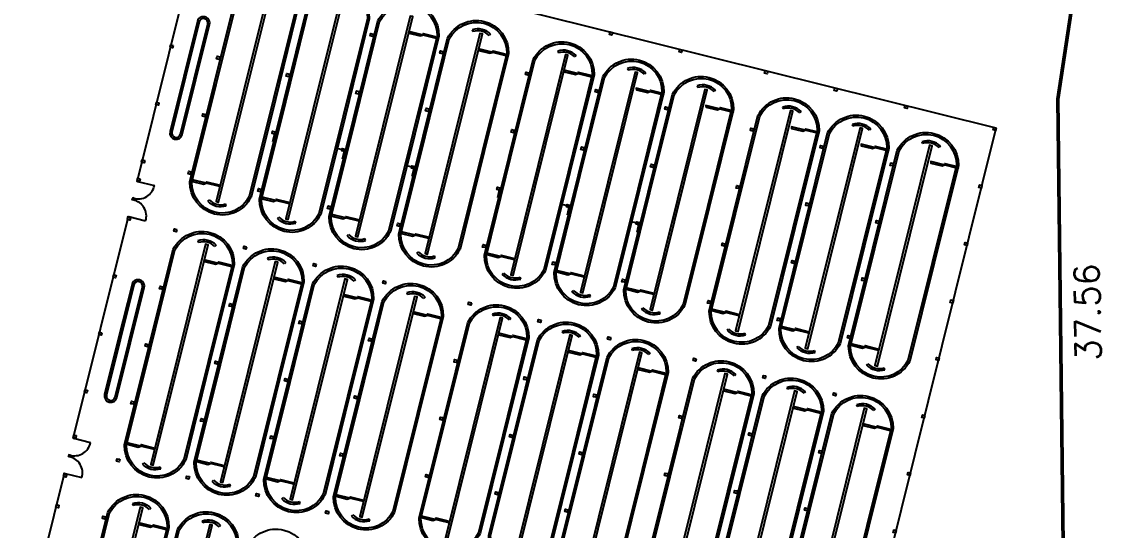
# Model space of a CAD drawing. Header units: metres. Extents: x 717911 to 838331, y 8495011 to 8501478.
# Drawn here: x 837456 to 837542.3, y 8496229.6 to 8496270 of the extents above; entities that cross this region are included whole.
import ezdxf

# ---------------------------------------------------------------- set-up
doc = ezdxf.new("R2010")
doc.units = ezdxf.units.M
doc.linetypes.add('HIDDEN2', pattern=[4.7625, 3.175, -1.5875])
doc.layers.add('ACERO LONG', color=211, linetype='Continuous', lineweight=35)
doc.layers.add('Structural - Grid_Pen_No__15', color=214, linetype='Continuous', lineweight=25)
doc.layers.add('SOMBREADO', color=7, linetype='Continuous')
doc.styles.get("Standard").update_dxf_attribs({"font": 'simplex.shx'})

msp = doc.modelspace()

# ---------------------------------------------------------------- linework, layer by layer
at = {"elevation": 0.963}
for points in [[(837459.35, 8496233.878), (837454.04, 8496212.528), (837517.313, 8496196.792), (837533.411, 8496261.52), (837470.138, 8496277.257), (837465.239, 8496257.557)], [(837473.646, 8496264.431), (837471.474, 8496255.697), (837471.668, 8496255.648), (837476.013, 8496273.116), (837475.819, 8496273.165), (837473.646, 8496264.431)], [(837479.178, 8496263.055), (837477.006, 8496254.321), (837477.2, 8496254.273), (837481.544, 8496271.741), (837481.35, 8496271.789), (837479.178, 8496263.055)], [(837484.709, 8496261.679), (837482.537, 8496252.945), (837482.731, 8496252.897), (837487.076, 8496270.365), (837486.882, 8496270.413), (837484.709, 8496261.679)], [(837488.964, 8496268.634), (837486.78, 8496269.177), (837486.785, 8496269.052), (837487.67, 8496268.831), (837487.872, 8496268.906), (837487.901, 8496269.023), (837488.866, 8496268.783), (837488.964, 8496268.634)], [(837491.802, 8496269.319), (837491.849, 8496269.177)], [(837502.939, 8496269.099), (837502.891, 8496268.905), (837502.697, 8496268.953), (837502.745, 8496269.147), (837502.939, 8496269.099)], [(837483.949, 8496268.979), (837483.9, 8496268.785), (837483.706, 8496268.833), (837483.755, 8496269.027), (837483.949, 8496268.979)], [(837490.241, 8496260.304), (837488.069, 8496251.57), (837488.263, 8496251.521), (837492.607, 8496268.989), (837492.413, 8496269.038), (837490.241, 8496260.304)], [(837493.266, 8496268.962), (837493.159, 8496268.858)], [(837468.064, 8496268.086), (837468.015, 8496267.892), (837467.821, 8496267.94), (837467.87, 8496268.134), (837468.064, 8496268.086)], [(837489.48, 8496267.603), (837489.432, 8496267.409), (837489.238, 8496267.457), (837489.286, 8496267.651), (837489.48, 8496267.603)], [(837494.495, 8496267.259), (837492.312, 8496267.802), (837492.316, 8496267.676), (837493.202, 8496267.456), (837493.404, 8496267.53), (837493.433, 8496267.647), (837494.397, 8496267.408), (837494.495, 8496267.259)], [(837497.034, 8496258.614), (837494.862, 8496249.88), (837495.056, 8496249.832), (837499.4, 8496267.3), (837499.206, 8496267.348), (837497.034, 8496258.614)], [(837498.595, 8496267.63), (837498.642, 8496267.488)], [(837508.471, 8496267.723), (837508.422, 8496267.529), (837508.228, 8496267.577), (837508.276, 8496267.771), (837508.471, 8496267.723)], [(837471.751, 8496267.169), (837471.703, 8496266.975), (837471.509, 8496267.023), (837471.557, 8496267.217), (837471.751, 8496267.169)], [(837500.059, 8496267.273), (837499.952, 8496267.169)], [(837477.283, 8496265.793), (837477.234, 8496265.599), (837477.04, 8496265.647), (837477.089, 8496265.842), (837477.283, 8496265.793)], [(837496.273, 8496265.914), (837496.225, 8496265.719), (837496.031, 8496265.768), (837496.079, 8496265.962), (837496.273, 8496265.914)], [(837501.288, 8496265.569), (837499.105, 8496266.112), (837499.11, 8496265.986), (837499.995, 8496265.766), (837500.197, 8496265.841), (837500.226, 8496265.958), (837501.191, 8496265.718), (837501.288, 8496265.569)], [(837502.565, 8496257.238), (837500.393, 8496248.504), (837500.587, 8496248.456), (837504.932, 8496265.924), (837504.738, 8496265.972), (837502.565, 8496257.238)], [(837504.126, 8496266.254), (837504.174, 8496266.112)], [(837505.591, 8496265.897), (837505.483, 8496265.793)], [(837515.264, 8496266.034), (837515.215, 8496265.84), (837515.021, 8496265.888), (837515.069, 8496266.082), (837515.264, 8496266.034)], [(837509.658, 8496264.878), (837509.705, 8496264.736)], [(837482.814, 8496264.418), (837482.766, 8496264.224), (837482.572, 8496264.272), (837482.62, 8496264.466), (837482.814, 8496264.418)], [(837501.805, 8496264.538), (837501.756, 8496264.344), (837501.562, 8496264.392), (837501.611, 8496264.586), (837501.805, 8496264.538)], [(837507.014, 8496264.145), (837504.83, 8496264.688), (837504.835, 8496264.563), (837505.72, 8496264.342), (837505.922, 8496264.417), (837505.951, 8496264.534), (837506.916, 8496264.294), (837507.014, 8496264.145)], [(837508.097, 8496255.863), (837505.925, 8496247.129), (837506.119, 8496247.08), (837510.463, 8496264.548), (837510.269, 8496264.597), (837508.097, 8496255.863)], [(837511.122, 8496264.522), (837511.015, 8496264.417)], [(837520.795, 8496264.658), (837520.747, 8496264.464), (837520.553, 8496264.512), (837520.601, 8496264.706), (837520.795, 8496264.658)], [(837466.929, 8496263.525), (837466.881, 8496263.331), (837466.687, 8496263.379), (837466.735, 8496263.573), (837466.929, 8496263.525)], [(837488.346, 8496263.042), (837488.297, 8496262.848), (837488.103, 8496262.896), (837488.152, 8496263.09), (837488.346, 8496263.042)], [(837507.336, 8496263.162), (837507.288, 8496262.968), (837507.094, 8496263.016), (837507.142, 8496263.21), (837507.336, 8496263.162)], [(837512.545, 8496262.769), (837510.362, 8496263.313), (837510.367, 8496263.187), (837511.252, 8496262.967), (837511.454, 8496263.041), (837511.483, 8496263.158), (837512.448, 8496262.918), (837512.545, 8496262.769)], [(837516.451, 8496263.189), (837516.498, 8496263.047)], [(837526.375, 8496263.27), (837526.327, 8496263.076), (837526.133, 8496263.124), (837526.181, 8496263.319), (837526.375, 8496263.27)], [(837470.617, 8496262.608), (837470.569, 8496262.414), (837470.375, 8496262.462), (837470.423, 8496262.656), (837470.617, 8496262.608)], [(837514.89, 8496254.173), (837512.718, 8496245.439), (837512.912, 8496245.391), (837517.256, 8496262.859), (837517.062, 8496262.907), (837514.89, 8496254.173)], [(837517.915, 8496262.832), (837517.808, 8496262.728)], [(837481.753, 8496259.735), (837481.074, 8496259.904), (837481.443, 8496261.389)], [(837495.139, 8496261.352), (837495.091, 8496261.158), (837494.896, 8496261.207), (837494.945, 8496261.401), (837495.139, 8496261.352)], [(837514.129, 8496261.473), (837514.081, 8496261.279), (837513.887, 8496261.327), (837513.935, 8496261.521), (837514.129, 8496261.473)], [(837519.338, 8496261.08), (837517.155, 8496261.623), (837517.16, 8496261.497), (837518.045, 8496261.277), (837518.247, 8496261.352), (837518.276, 8496261.469), (837519.241, 8496261.229), (837519.338, 8496261.08)], [(837520.421, 8496252.798), (837518.249, 8496244.064), (837518.443, 8496244.015), (837522.788, 8496261.483), (837522.594, 8496261.531), (837520.421, 8496252.798)], [(837521.982, 8496261.813), (837522.03, 8496261.671)], [(837523.447, 8496261.456), (837523.339, 8496261.352)], [(837533.411, 8496261.52), (837533.362, 8496261.326), (837533.168, 8496261.375), (837533.217, 8496261.569), (837533.411, 8496261.52)], [(837476.148, 8496261.232), (837476.1, 8496261.038), (837475.906, 8496261.086), (837475.954, 8496261.281), (837476.148, 8496261.232)], [(837476.221, 8496261.111), (837476.124, 8496261.135), (837475.951, 8496260.439)], [(837527.514, 8496260.437), (837527.561, 8496260.295)], [(837481.68, 8496259.857), (837481.632, 8496259.662), (837481.438, 8496259.711), (837481.486, 8496259.905), (837481.68, 8496259.857)], [(837481.753, 8496259.735), (837481.656, 8496259.76), (837481.482, 8496259.063)], [(837487.284, 8496258.36), (837486.605, 8496258.529), (837486.974, 8496260.013)], [(837500.67, 8496259.977), (837500.622, 8496259.783), (837500.428, 8496259.831), (837500.476, 8496260.025), (837500.67, 8496259.977)], [(837519.661, 8496260.097), (837519.612, 8496259.903), (837519.418, 8496259.951), (837519.467, 8496260.145), (837519.661, 8496260.097)], [(837524.87, 8496259.704), (837522.686, 8496260.247), (837522.691, 8496260.122), (837523.577, 8496259.901), (837523.778, 8496259.976), (837523.807, 8496260.093), (837524.772, 8496259.853), (837524.87, 8496259.704)], [(837525.953, 8496251.422), (837523.781, 8496242.688), (837523.975, 8496242.64), (837528.319, 8496260.108), (837528.125, 8496260.156), (837525.953, 8496251.422)], [(837528.978, 8496260.081), (837528.871, 8496259.976)], [(837465.795, 8496258.964), (837465.747, 8496258.77), (837465.553, 8496258.818), (837465.601, 8496259.012), (837465.795, 8496258.964)], [(837525.241, 8496258.709), (837525.192, 8496258.515), (837524.998, 8496258.563), (837525.047, 8496258.757), (837525.241, 8496258.709)], [(837530.401, 8496258.329), (837528.218, 8496258.872), (837528.223, 8496258.746), (837529.108, 8496258.526), (837529.31, 8496258.6), (837529.339, 8496258.717), (837530.304, 8496258.478), (837530.401, 8496258.329)], [(837469.483, 8496258.047), (837469.434, 8496257.853), (837469.24, 8496257.901), (837469.288, 8496258.095), (837469.483, 8496258.047)], [(837487.211, 8496258.481), (837487.163, 8496258.287), (837486.969, 8496258.335), (837487.017, 8496258.529), (837487.211, 8496258.481)], [(837487.284, 8496258.36), (837487.187, 8496258.384), (837487.014, 8496257.687)], [(837506.202, 8496258.601), (837506.154, 8496258.407), (837505.959, 8496258.455), (837506.008, 8496258.649), (837506.202, 8496258.601)], [(837465.311, 8496257.333), (837465.191, 8496257.363), (837465.176, 8496257.302), (837465.296, 8496257.272), (837465.311, 8496257.333)], [(837465.433, 8496257.508), (837465.385, 8496257.314), (837465.191, 8496257.363), (837465.239, 8496257.557), (837465.433, 8496257.508)], [(837465.236, 8496257.287), (837466.562, 8496256.957)], [(837471.769, 8496256.881), (837469.585, 8496257.424), (837469.59, 8496257.298), (837470.475, 8496257.078), (837470.677, 8496257.152), (837470.706, 8496257.27), (837471.671, 8496257.03), (837471.769, 8496256.881)], [(837532.276, 8496256.959), (837532.228, 8496256.765), (837532.034, 8496256.814), (837532.082, 8496257.008), (837532.276, 8496256.959)], [(837475.014, 8496256.671), (837474.966, 8496256.477), (837474.772, 8496256.525), (837474.82, 8496256.719), (837475.014, 8496256.671)], [(837494.004, 8496256.791), (837493.956, 8496256.597), (837493.762, 8496256.646), (837493.81, 8496256.84), (837494.004, 8496256.791)], [(837494.077, 8496256.67), (837493.98, 8496256.694), (837493.807, 8496255.998)], [(837499.609, 8496255.295), (837498.93, 8496255.463), (837499.299, 8496256.948)], [(837512.995, 8496256.912), (837512.947, 8496256.718), (837512.753, 8496256.766), (837512.801, 8496256.96), (837512.995, 8496256.912)], [(837464.932, 8496255.808), (837464.811, 8496255.838), (837464.828, 8496255.907), (837464.949, 8496255.877), (837464.932, 8496255.808)], [(837464.966, 8496255.946), (837464.846, 8496255.976), (837464.828, 8496255.907), (837464.949, 8496255.877), (837464.966, 8496255.946)], [(837470.802, 8496255.734), (837470.911, 8496255.838)], [(837472.263, 8496255.363), (837472.217, 8496255.506)], [(837477.3, 8496255.505), (837475.117, 8496256.048), (837475.121, 8496255.922), (837476.007, 8496255.702), (837476.208, 8496255.776), (837476.238, 8496255.894), (837477.202, 8496255.654), (837477.3, 8496255.505)], [(837480.546, 8496255.295), (837480.497, 8496255.101), (837480.303, 8496255.15), (837480.351, 8496255.344), (837480.546, 8496255.295)], [(837499.536, 8496255.416), (837499.488, 8496255.222), (837499.294, 8496255.27), (837499.342, 8496255.464), (837499.536, 8496255.416)], [(837499.609, 8496255.295), (837499.512, 8496255.319), (837499.339, 8496254.622)], [(837505.14, 8496253.919), (837504.461, 8496254.088), (837504.83, 8496255.572)], [(837518.526, 8496255.536), (837518.478, 8496255.342), (837518.284, 8496255.39), (837518.332, 8496255.584), (837518.526, 8496255.536)], [(837464.661, 8496254.403), (837464.612, 8496254.209), (837464.418, 8496254.257), (837464.466, 8496254.451), (837464.661, 8496254.403)], [(837464.587, 8496254.421), (837464.466, 8496254.451), (837464.481, 8496254.512), (837464.602, 8496254.482), (837464.587, 8496254.421)], [(837464.542, 8496254.497), (837465.868, 8496254.167)], [(837476.334, 8496254.359), (837476.442, 8496254.462)], [(837482.832, 8496254.129), (837480.648, 8496254.672), (837480.653, 8496254.547), (837481.538, 8496254.326), (837481.74, 8496254.401), (837481.769, 8496254.518), (837482.734, 8496254.278), (837482.832, 8496254.129)], [(837464.418, 8496254.257), (837460.122, 8496236.983)], [(837468.348, 8496253.486), (837468.3, 8496253.292), (837468.106, 8496253.34), (837468.154, 8496253.534), (837468.348, 8496253.486)], [(837477.795, 8496253.988), (837477.748, 8496254.13)], [(837486.077, 8496253.92), (837486.029, 8496253.726), (837485.835, 8496253.774), (837485.883, 8496253.968), (837486.077, 8496253.92)], [(837505.067, 8496254.04), (837505.019, 8496253.846), (837504.825, 8496253.894), (837504.873, 8496254.088), (837505.067, 8496254.04)], [(837505.14, 8496253.919), (837505.043, 8496253.943), (837504.87, 8496253.246)], [(837524.106, 8496254.148), (837524.058, 8496253.954), (837523.864, 8496254.002), (837523.912, 8496254.196), (837524.106, 8496254.148)], [(837481.865, 8496252.983), (837481.974, 8496253.086)], [(837483.326, 8496252.612), (837483.28, 8496252.755)], [(837488.363, 8496252.754), (837486.18, 8496253.297), (837486.184, 8496253.171), (837487.07, 8496252.951), (837487.271, 8496253.025), (837487.301, 8496253.142), (837488.265, 8496252.902), (837488.363, 8496252.754)], [(837468.457, 8496243.566), (837466.285, 8496234.832), (837466.479, 8496234.784), (837470.824, 8496252.252), (837470.629, 8496252.3), (837468.457, 8496243.566)], [(837470.018, 8496252.582), (837470.066, 8496252.44)], [(837471.483, 8496252.225), (837471.375, 8496252.121)], [(837473.88, 8496252.11), (837473.831, 8496251.916), (837473.637, 8496251.964), (837473.686, 8496252.158), (837473.88, 8496252.11)], [(837492.87, 8496252.23), (837492.822, 8496252.036), (837492.628, 8496252.085), (837492.676, 8496252.279), (837492.87, 8496252.23)], [(837511.861, 8496252.351), (837511.812, 8496252.156), (837511.618, 8496252.205), (837511.666, 8496252.399), (837511.861, 8496252.351)], [(837531.142, 8496252.398), (837531.094, 8496252.204), (837530.9, 8496252.253), (837530.948, 8496252.447), (837531.142, 8496252.398)], [(837472.712, 8496250.521), (837470.528, 8496251.064), (837470.533, 8496250.939), (837471.418, 8496250.718), (837471.62, 8496250.793), (837471.649, 8496250.91), (837472.614, 8496250.67), (837472.712, 8496250.521)], [(837475.55, 8496251.206), (837475.597, 8496251.064)], [(837487.397, 8496251.607), (837487.505, 8496251.71)], [(837488.858, 8496251.236), (837488.811, 8496251.379)], [(837495.156, 8496251.064), (837492.973, 8496251.607), (837492.977, 8496251.481), (837493.863, 8496251.261), (837494.064, 8496251.336), (837494.094, 8496251.453), (837495.058, 8496251.213), (837495.156, 8496251.064)], [(837517.392, 8496250.975), (837517.344, 8496250.781), (837517.15, 8496250.829), (837517.198, 8496251.023), (837517.392, 8496250.975)], [(837473.989, 8496242.191), (837471.817, 8496233.457), (837472.011, 8496233.408), (837476.355, 8496250.876), (837476.161, 8496250.925), (837473.989, 8496242.191)], [(837477.014, 8496250.849), (837476.906, 8496250.745)], [(837479.411, 8496250.734), (837479.363, 8496250.54), (837479.169, 8496250.589), (837479.217, 8496250.783), (837479.411, 8496250.734)], [(837498.402, 8496250.855), (837498.353, 8496250.661), (837498.159, 8496250.709), (837498.208, 8496250.903), (837498.402, 8496250.855)], [(837500.688, 8496249.688), (837498.504, 8496250.231), (837498.509, 8496250.106), (837499.394, 8496249.886), (837499.596, 8496249.96), (837499.625, 8496250.077), (837500.59, 8496249.837), (837500.688, 8496249.688)], [(837463.526, 8496249.842), (837463.478, 8496249.648), (837463.284, 8496249.696), (837463.332, 8496249.89), (837463.526, 8496249.842)], [(837478.243, 8496249.146), (837476.06, 8496249.689), (837476.064, 8496249.563), (837476.95, 8496249.343), (837477.151, 8496249.417), (837477.181, 8496249.534), (837478.145, 8496249.294), (837478.243, 8496249.146)], [(837479.52, 8496240.815), (837477.348, 8496232.081), (837477.542, 8496232.033), (837481.887, 8496249.501), (837481.692, 8496249.549), (837479.52, 8496240.815)], [(837481.081, 8496249.831), (837481.129, 8496249.688)], [(837482.546, 8496249.474), (837482.438, 8496249.369)], [(837484.943, 8496249.359), (837484.894, 8496249.165), (837484.7, 8496249.213), (837484.749, 8496249.407), (837484.943, 8496249.359)], [(837494.19, 8496249.918), (837494.298, 8496250.021)], [(837495.651, 8496249.547), (837495.604, 8496249.689)], [(837503.933, 8496249.479), (837503.885, 8496249.285), (837503.691, 8496249.333), (837503.739, 8496249.527), (837503.933, 8496249.479)], [(837522.972, 8496249.587), (837522.924, 8496249.393), (837522.73, 8496249.441), (837522.778, 8496249.635), (837522.972, 8496249.587)], [(837467.214, 8496248.925), (837467.166, 8496248.731), (837466.971, 8496248.779), (837467.02, 8496248.973), (837467.214, 8496248.925)], [(837486.613, 8496248.455), (837486.66, 8496248.313)], [(837499.721, 8496248.542), (837499.83, 8496248.645)], [(837506.219, 8496248.313), (837504.036, 8496248.856), (837504.04, 8496248.73), (837504.926, 8496248.51), (837505.127, 8496248.584), (837505.157, 8496248.702), (837506.121, 8496248.462), (837506.219, 8496248.313)], [(837472.745, 8496247.549), (837472.697, 8496247.355), (837472.503, 8496247.403), (837472.551, 8496247.597), (837472.745, 8496247.549)], [(837483.775, 8496247.77), (837481.591, 8496248.313), (837481.596, 8496248.187), (837482.481, 8496247.967), (837482.683, 8496248.041), (837482.712, 8496248.159), (837483.677, 8496247.919), (837483.775, 8496247.77)], [(837485.052, 8496239.439), (837482.88, 8496230.705), (837483.074, 8496230.657), (837487.418, 8496248.125), (837487.224, 8496248.173), (837485.052, 8496239.439)], [(837488.077, 8496248.098), (837487.969, 8496247.994)], [(837491.736, 8496247.669), (837491.687, 8496247.475), (837491.493, 8496247.523), (837491.542, 8496247.718), (837491.736, 8496247.669)], [(837501.182, 8496248.171), (837501.136, 8496248.314)], [(837510.726, 8496247.789), (837510.678, 8496247.595), (837510.484, 8496247.644), (837510.532, 8496247.838), (837510.726, 8496247.789)], [(837530.008, 8496247.837), (837529.959, 8496247.643), (837529.765, 8496247.691), (837529.814, 8496247.886), (837530.008, 8496247.837)], [(837489.306, 8496246.394), (837487.123, 8496246.937), (837487.127, 8496246.812), (837488.013, 8496246.591), (837488.214, 8496246.666), (837488.244, 8496246.783), (837489.208, 8496246.543), (837489.306, 8496246.394)], [(837493.406, 8496246.765), (837493.453, 8496246.623)], [(837505.253, 8496247.166), (837505.361, 8496247.27)], [(837506.714, 8496246.795), (837506.667, 8496246.938)], [(837513.012, 8496246.623), (837510.829, 8496247.166), (837510.834, 8496247.041), (837511.719, 8496246.82), (837511.921, 8496246.895), (837511.95, 8496247.012), (837512.915, 8496246.772), (837513.012, 8496246.623)], [(837478.277, 8496246.173), (837478.229, 8496245.979), (837478.034, 8496246.028), (837478.083, 8496246.222), (837478.277, 8496246.173)], [(837491.845, 8496237.75), (837489.673, 8496229.016), (837489.867, 8496228.967), (837494.211, 8496246.435), (837494.017, 8496246.484), (837491.845, 8496237.75)], [(837494.87, 8496246.409), (837494.763, 8496246.304)], [(837497.267, 8496246.294), (837497.219, 8496246.099), (837497.025, 8496246.148), (837497.073, 8496246.342), (837497.267, 8496246.294)], [(837516.258, 8496246.414), (837516.209, 8496246.22), (837516.015, 8496246.268), (837516.064, 8496246.462), (837516.258, 8496246.414)], [(837518.544, 8496245.248), (837516.36, 8496245.791), (837516.365, 8496245.665), (837517.25, 8496245.445), (837517.452, 8496245.519), (837517.481, 8496245.636), (837518.446, 8496245.396), (837518.544, 8496245.248)], [(837462.392, 8496245.281), (837462.344, 8496245.087), (837462.149, 8496245.135), (837462.198, 8496245.329), (837462.392, 8496245.281)], [(837496.099, 8496244.705), (837493.916, 8496245.248), (837493.921, 8496245.122), (837494.806, 8496244.902), (837495.008, 8496244.976), (837495.037, 8496245.094), (837496.002, 8496244.854), (837496.099, 8496244.705)], [(837497.376, 8496236.374), (837495.204, 8496227.64), (837495.398, 8496227.592), (837499.743, 8496245.06), (837499.549, 8496245.108), (837497.376, 8496236.374)], [(837498.937, 8496245.39), (837498.985, 8496245.247)], [(837500.402, 8496245.033), (837500.294, 8496244.929)], [(837502.799, 8496244.918), (837502.75, 8496244.724), (837502.556, 8496244.772), (837502.605, 8496244.966), (837502.799, 8496244.918)], [(837512.046, 8496245.477), (837512.154, 8496245.58)], [(837513.507, 8496245.106), (837513.46, 8496245.249)], [(837521.838, 8496245.026), (837521.789, 8496244.832), (837521.595, 8496244.88), (837521.644, 8496245.074), (837521.838, 8496245.026)], [(837466.08, 8496244.364), (837466.031, 8496244.17), (837465.837, 8496244.218), (837465.885, 8496244.412), (837466.08, 8496244.364)], [(837483.808, 8496244.798), (837483.76, 8496244.604), (837483.566, 8496244.652), (837483.614, 8496244.846), (837483.808, 8496244.798)], [(837517.577, 8496244.101), (837517.686, 8496244.204)], [(837524.075, 8496243.872), (837521.892, 8496244.415), (837521.897, 8496244.289), (837522.782, 8496244.069), (837522.984, 8496244.143), (837523.013, 8496244.261), (837523.978, 8496244.021), (837524.075, 8496243.872)], [(837501.631, 8496243.329), (837499.447, 8496243.872), (837499.452, 8496243.746), (837500.337, 8496243.526), (837500.539, 8496243.601), (837500.568, 8496243.718), (837501.533, 8496243.478), (837501.631, 8496243.329)], [(837502.908, 8496234.998), (837500.736, 8496226.264), (837500.93, 8496226.216), (837505.274, 8496243.684), (837505.08, 8496243.732), (837502.908, 8496234.998)], [(837504.469, 8496244.014), (837504.516, 8496243.872)], [(837505.933, 8496243.657), (837505.826, 8496243.553)], [(837509.592, 8496243.228), (837509.544, 8496243.034), (837509.349, 8496243.083), (837509.398, 8496243.277), (837509.592, 8496243.228)], [(837519.038, 8496243.73), (837518.992, 8496243.873)], [(837528.873, 8496243.276), (837528.825, 8496243.082), (837528.631, 8496243.13), (837528.679, 8496243.324), (837528.873, 8496243.276)], [(837471.611, 8496242.988), (837471.563, 8496242.794), (837471.369, 8496242.842), (837471.417, 8496243.036), (837471.611, 8496242.988)], [(837490.601, 8496243.108), (837490.553, 8496242.914), (837490.359, 8496242.962), (837490.407, 8496243.156), (837490.601, 8496243.108)], [(837507.162, 8496241.953), (837504.979, 8496242.496), (837504.983, 8496242.371), (837505.869, 8496242.15), (837506.071, 8496242.225), (837506.1, 8496242.342), (837507.065, 8496242.102), (837507.162, 8496241.953)], [(837511.262, 8496242.324), (837511.309, 8496242.182)], [(837523.109, 8496242.725), (837523.217, 8496242.829)], [(837524.57, 8496242.355), (837524.523, 8496242.497)], [(837477.142, 8496241.612), (837477.094, 8496241.418), (837476.9, 8496241.467), (837476.948, 8496241.661), (837477.142, 8496241.612)], [(837496.133, 8496241.733), (837496.085, 8496241.538), (837495.891, 8496241.587), (837495.939, 8496241.781), (837496.133, 8496241.733)], [(837509.701, 8496233.309), (837507.529, 8496224.575), (837507.723, 8496224.527), (837512.067, 8496241.995), (837511.873, 8496242.043), (837509.701, 8496233.309)], [(837512.726, 8496241.968), (837512.619, 8496241.863)], [(837515.123, 8496241.853), (837515.075, 8496241.659), (837514.881, 8496241.707), (837514.929, 8496241.901), (837515.123, 8496241.853)], [(837461.257, 8496240.72), (837461.209, 8496240.526), (837461.015, 8496240.574), (837461.063, 8496240.768), (837461.257, 8496240.72)], [(837513.955, 8496240.264), (837511.772, 8496240.807), (837511.777, 8496240.681), (837512.662, 8496240.461), (837512.864, 8496240.535), (837512.893, 8496240.653), (837513.858, 8496240.413), (837513.955, 8496240.264)], [(837515.232, 8496231.933), (837513.06, 8496223.199), (837513.254, 8496223.151), (837517.599, 8496240.619), (837517.405, 8496240.667), (837515.232, 8496231.933)], [(837516.793, 8496240.949), (837516.841, 8496240.807)], [(837518.258, 8496240.592), (837518.15, 8496240.488)], [(837464.945, 8496239.803), (837464.897, 8496239.609), (837464.703, 8496239.657), (837464.751, 8496239.851), (837464.945, 8496239.803)], [(837482.674, 8496240.237), (837482.626, 8496240.043), (837482.432, 8496240.091), (837482.48, 8496240.285), (837482.674, 8496240.237)], [(837501.664, 8496240.357), (837501.616, 8496240.163), (837501.422, 8496240.211), (837501.47, 8496240.405), (837501.664, 8496240.357)], [(837520.703, 8496240.465), (837520.655, 8496240.271), (837520.461, 8496240.319), (837520.509, 8496240.513), (837520.703, 8496240.465)], [(837519.487, 8496238.888), (837517.303, 8496239.431), (837517.308, 8496239.306), (837518.193, 8496239.085), (837518.395, 8496239.16), (837518.424, 8496239.277), (837519.389, 8496239.037), (837519.487, 8496238.888)], [(837520.764, 8496230.557), (837518.592, 8496221.823), (837518.786, 8496221.775), (837523.13, 8496239.243), (837522.936, 8496239.291), (837520.764, 8496230.557)], [(837522.325, 8496239.573), (837522.372, 8496239.431)], [(837523.789, 8496239.216), (837523.682, 8496239.112)], [(837470.477, 8496238.427), (837470.428, 8496238.233), (837470.234, 8496238.281), (837470.283, 8496238.475), (837470.477, 8496238.427)], [(837489.467, 8496238.547), (837489.419, 8496238.353), (837489.225, 8496238.401), (837489.273, 8496238.595), (837489.467, 8496238.547)], [(837508.457, 8496238.667), (837508.409, 8496238.473), (837508.215, 8496238.522), (837508.263, 8496238.716), (837508.457, 8496238.667)], [(837525.018, 8496237.512), (837522.835, 8496238.056), (837522.84, 8496237.93), (837523.725, 8496237.71), (837523.927, 8496237.784), (837523.956, 8496237.901), (837524.921, 8496237.661), (837525.018, 8496237.512)], [(837527.739, 8496238.715), (837527.691, 8496238.521), (837527.497, 8496238.569), (837527.545, 8496238.763), (837527.739, 8496238.715)], [(837460.364, 8496237.129), (837460.316, 8496236.935), (837460.122, 8496236.983), (837460.17, 8496237.177), (837460.364, 8496237.129)], [(837494.999, 8496237.171), (837494.95, 8496236.977), (837494.756, 8496237.026), (837494.804, 8496237.22), (837494.999, 8496237.171)], [(837513.989, 8496237.292), (837513.941, 8496237.098), (837513.747, 8496237.146), (837513.795, 8496237.34), (837513.989, 8496237.292)], [(837460.243, 8496236.953), (837460.122, 8496236.983), (837460.107, 8496236.923), (837460.228, 8496236.893), (837460.243, 8496236.953)], [(837460.167, 8496236.908), (837461.494, 8496236.578)], [(837466.58, 8496236.016), (837464.396, 8496236.559), (837464.401, 8496236.434), (837465.286, 8496236.213), (837465.488, 8496236.288), (837465.517, 8496236.405), (837466.482, 8496236.165), (837466.58, 8496236.016)], [(837476.008, 8496237.051), (837475.96, 8496236.857), (837475.766, 8496236.905), (837475.814, 8496237.1), (837476.008, 8496237.051)], [(837459.864, 8496235.429), (837459.743, 8496235.459), (837459.76, 8496235.528), (837459.881, 8496235.498), (837459.864, 8496235.429)], [(837459.898, 8496235.566), (837459.777, 8496235.596), (837459.76, 8496235.528), (837459.881, 8496235.498), (837459.898, 8496235.566)], [(837481.54, 8496235.676), (837481.491, 8496235.481), (837481.297, 8496235.53), (837481.346, 8496235.724), (837481.54, 8496235.676)], [(837500.53, 8496235.796), (837500.482, 8496235.602), (837500.288, 8496235.65), (837500.336, 8496235.844), (837500.53, 8496235.796)], [(837519.569, 8496235.904), (837519.521, 8496235.71), (837519.327, 8496235.758), (837519.375, 8496235.952), (837519.569, 8496235.904)], [(837463.811, 8496235.242), (837463.763, 8496235.048), (837463.568, 8496235.096), (837463.617, 8496235.29), (837463.811, 8496235.242)], [(837465.613, 8496234.87), (837465.722, 8496234.973)], [(837467.074, 8496234.499), (837467.028, 8496234.642)], [(837472.111, 8496234.641), (837469.928, 8496235.184), (837469.932, 8496235.058), (837470.818, 8496234.838), (837471.019, 8496234.912), (837471.049, 8496235.029), (837472.013, 8496234.789), (837472.111, 8496234.641)], [(837459.592, 8496234.024), (837459.544, 8496233.83), (837459.35, 8496233.878), (837459.398, 8496234.072), (837459.592, 8496234.024)], [(837459.519, 8496234.042), (837459.398, 8496234.072), (837459.413, 8496234.132), (837459.534, 8496234.102), (837459.519, 8496234.042)], [(837459.473, 8496234.117), (837460.8, 8496233.787)], [(837469.342, 8496233.866), (837469.294, 8496233.672), (837469.1, 8496233.72), (837469.148, 8496233.914), (837469.342, 8496233.866)], [(837477.643, 8496233.265), (837475.459, 8496233.808), (837475.464, 8496233.682), (837476.349, 8496233.462), (837476.551, 8496233.536), (837476.58, 8496233.654), (837477.545, 8496233.414), (837477.643, 8496233.265)], [(837488.333, 8496233.986), (837488.284, 8496233.792), (837488.09, 8496233.84), (837488.139, 8496234.034), (837488.333, 8496233.986)], [(837507.323, 8496234.106), (837507.275, 8496233.912), (837507.081, 8496233.96), (837507.129, 8496234.155), (837507.323, 8496234.106)], [(837526.605, 8496234.154), (837526.556, 8496233.96), (837526.362, 8496234.008), (837526.411, 8496234.202), (837526.605, 8496234.154)], [(837471.144, 8496233.494), (837471.253, 8496233.597)], [(837472.606, 8496233.123), (837472.559, 8496233.266)], [(837474.874, 8496232.49), (837474.826, 8496232.296), (837474.631, 8496232.344), (837474.68, 8496232.538), (837474.874, 8496232.49)], [(837476.676, 8496232.118), (837476.785, 8496232.222)], [(837483.174, 8496231.889), (837480.991, 8496232.432), (837480.995, 8496232.306), (837481.881, 8496232.086), (837482.082, 8496232.161), (837482.112, 8496232.278), (837483.076, 8496232.038), (837483.174, 8496231.889)], [(837493.864, 8496232.61), (837493.816, 8496232.416), (837493.622, 8496232.465), (837493.67, 8496232.659), (837493.864, 8496232.61)], [(837512.855, 8496232.731), (837512.806, 8496232.537), (837512.612, 8496232.585), (837512.661, 8496232.779), (837512.855, 8496232.731)], [(837458.989, 8496231.598), (837458.941, 8496231.404), (837458.746, 8496231.452), (837458.795, 8496231.646), (837458.989, 8496231.598)], [(837463.268, 8496222.702), (837461.096, 8496213.968), (837461.29, 8496213.92), (837465.635, 8496231.388), (837465.44, 8496231.436), (837463.268, 8496222.702)], [(837464.829, 8496231.718), (837464.877, 8496231.575)], [(837466.294, 8496231.361), (837466.186, 8496231.256)], [(837478.137, 8496231.748), (837478.091, 8496231.89)], [(837480.405, 8496231.115), (837480.357, 8496230.92), (837480.163, 8496230.969), (837480.211, 8496231.163), (837480.405, 8496231.115)], [(837499.396, 8496231.235), (837499.347, 8496231.041), (837499.153, 8496231.089), (837499.202, 8496231.283), (837499.396, 8496231.235)], [(837518.435, 8496231.343), (837518.386, 8496231.149), (837518.192, 8496231.197), (837518.241, 8496231.391), (837518.435, 8496231.343)], [(837462.676, 8496230.681), (837462.628, 8496230.486), (837462.434, 8496230.535), (837462.482, 8496230.729), (837462.676, 8496230.681)], [(837470.36, 8496230.342), (837470.408, 8496230.2)], [(837482.207, 8496230.743), (837482.316, 8496230.846)], [(837483.669, 8496230.372), (837483.622, 8496230.514)], [(837489.967, 8496230.2), (837487.784, 8496230.743), (837487.788, 8496230.617), (837488.674, 8496230.397), (837488.875, 8496230.471), (837488.905, 8496230.589), (837489.869, 8496230.349), (837489.967, 8496230.2)], [(837467.523, 8496229.657), (837465.339, 8496230.2), (837465.344, 8496230.074), (837466.229, 8496229.854), (837466.431, 8496229.928), (837466.46, 8496230.046), (837467.425, 8496229.806), (837467.523, 8496229.657)], [(837468.8, 8496221.326), (837466.628, 8496212.592), (837466.822, 8496212.544), (837471.166, 8496230.012), (837470.972, 8496230.06), (837468.8, 8496221.326)], [(837471.825, 8496229.985), (837471.717, 8496229.881)], [(837525.47, 8496229.593), (837525.422, 8496229.399), (837525.228, 8496229.447), (837525.276, 8496229.641), (837525.47, 8496229.593)]]:
    msp.add_lwpolyline(points, dxfattribs=at)
for points in [[(837476.17, 8496263.803), (837474.239, 8496256.04, -0.8), (837469.387, 8496257.246), (837471.317, 8496265.01), (837473.248, 8496272.773, -0.8), (837478.1, 8496271.567), (837476.17, 8496263.803)], [(837481.701, 8496262.427), (837479.77, 8496254.664, -0.8), (837474.918, 8496255.871), (837476.849, 8496263.634), (837478.78, 8496271.398, -0.8), (837483.632, 8496270.191), (837481.701, 8496262.427)], [(837487.233, 8496261.052), (837485.302, 8496253.288, -0.8), (837480.45, 8496254.495), (837482.38, 8496262.259), (837484.311, 8496270.022, -0.8), (837489.163, 8496268.815), (837487.233, 8496261.052)], [(837468.891, 8496265.613), (837467.805, 8496261.246, 1), (837468.776, 8496261.005), (837469.862, 8496265.372), (837470.948, 8496269.739, 1), (837469.977, 8496269.98), (837468.891, 8496265.613)], [(837492.764, 8496259.676), (837490.833, 8496251.913, -0.8), (837485.981, 8496253.119), (837487.912, 8496260.883), (837489.843, 8496268.646, -0.8), (837494.695, 8496267.44), (837492.764, 8496259.676)], [(837499.557, 8496257.987), (837497.626, 8496250.223, -0.8), (837492.774, 8496251.43), (837494.705, 8496259.193), (837496.636, 8496266.957, -0.8), (837501.488, 8496265.75), (837499.557, 8496257.987)], [(837505.089, 8496256.611), (837503.158, 8496248.847, -0.8), (837498.306, 8496250.054), (837500.236, 8496257.818), (837502.167, 8496265.581, -0.8), (837507.019, 8496264.374), (837505.089, 8496256.611)], [(837510.62, 8496255.235), (837508.689, 8496247.472, -0.8), (837503.837, 8496248.678), (837505.768, 8496256.442), (837507.699, 8496264.205, -0.8), (837512.551, 8496262.999), (837510.62, 8496255.235)], [(837517.413, 8496253.546), (837515.482, 8496245.782, -0.8), (837510.63, 8496246.989), (837512.561, 8496254.752), (837514.492, 8496262.516, -0.8), (837519.344, 8496261.309), (837517.413, 8496253.546)], [(837522.945, 8496252.17), (837521.014, 8496244.407, -0.8), (837516.162, 8496245.613), (837518.092, 8496253.377), (837520.023, 8496261.14, -0.8), (837524.875, 8496259.934), (837522.945, 8496252.17)], [(837528.476, 8496250.794), (837526.545, 8496243.031, -0.8), (837521.693, 8496244.238), (837523.624, 8496252.001), (837525.555, 8496259.765, -0.8), (837530.407, 8496258.558), (837528.476, 8496250.794)], [(837470.98, 8496242.939), (837469.05, 8496235.175, -0.8), (837464.197, 8496236.382), (837466.128, 8496244.146), (837468.059, 8496251.909, -0.8), (837472.911, 8496250.702), (837470.98, 8496242.939)], [(837476.512, 8496241.563), (837474.581, 8496233.8, -0.8), (837469.729, 8496235.006), (837471.66, 8496242.77), (837473.591, 8496250.533, -0.8), (837478.443, 8496249.327), (837476.512, 8496241.563)], [(837482.043, 8496240.187), (837480.113, 8496232.424, -0.8), (837475.26, 8496233.631), (837477.191, 8496241.394), (837479.122, 8496249.158, -0.8), (837483.974, 8496247.951), (837482.043, 8496240.187)], [(837463.702, 8496244.749), (837462.616, 8496240.382, 1), (837463.587, 8496240.141), (837464.673, 8496244.508), (837465.759, 8496248.875, 1), (837464.788, 8496249.116), (837463.702, 8496244.749)], [(837487.575, 8496238.812), (837485.644, 8496231.048, -0.8), (837480.792, 8496232.255), (837482.723, 8496240.018), (837484.654, 8496247.782, -0.8), (837489.506, 8496246.575), (837487.575, 8496238.812)], [(837494.368, 8496237.122), (837492.437, 8496229.359, -0.8), (837487.585, 8496230.565), (837489.516, 8496238.329), (837491.447, 8496246.092, -0.8), (837496.299, 8496244.886), (837494.368, 8496237.122)], [(837499.9, 8496235.746), (837497.969, 8496227.983, -0.8), (837493.117, 8496229.19), (837495.047, 8496236.953), (837496.978, 8496244.717, -0.8), (837501.83, 8496243.51), (837499.9, 8496235.746)], [(837505.431, 8496234.371), (837503.5, 8496226.607, -0.8), (837498.648, 8496227.814), (837500.579, 8496235.578), (837502.51, 8496243.341, -0.8), (837507.362, 8496242.134), (837505.431, 8496234.371)], [(837512.224, 8496232.681), (837510.293, 8496224.918, -0.8), (837505.441, 8496226.125), (837507.372, 8496233.888), (837509.303, 8496241.652, -0.8), (837514.155, 8496240.445), (837512.224, 8496232.681)], [(837517.756, 8496231.306), (837515.825, 8496223.542, -0.8), (837510.973, 8496224.749), (837512.903, 8496232.512), (837514.834, 8496240.276, -0.8), (837519.686, 8496239.069), (837517.756, 8496231.306)], [(837523.287, 8496229.93), (837521.356, 8496222.166, -0.8), (837516.504, 8496223.373), (837518.435, 8496231.137), (837520.366, 8496238.9, -0.8), (837525.218, 8496237.693), (837523.287, 8496229.93)], [(837465.791, 8496222.074), (837463.861, 8496214.311, -0.8), (837459.008, 8496215.518), (837460.939, 8496223.281), (837462.87, 8496231.045, -0.8), (837467.722, 8496229.838), (837465.791, 8496222.074)], [(837471.323, 8496220.699), (837469.392, 8496212.935, -0.8), (837464.54, 8496214.142), (837466.471, 8496221.905), (837468.402, 8496229.669, -0.8), (837473.254, 8496228.462), (837471.323, 8496220.699)], [(837476.854, 8496219.323), (837474.924, 8496211.559, -0.8), (837470.071, 8496212.766), (837472.002, 8496220.53), (837473.933, 8496228.293, -0.8), (837478.785, 8496227.086), (837476.854, 8496219.323)]]:
    msp.add_lwpolyline(points, format="xyb", dxfattribs=at)
for points in [[(837476.024, 8496263.839), (837474.097, 8496256.092, -0.794435), (837469.536, 8496257.227), (837471.463, 8496264.974), (837473.39, 8496272.721, -0.794435), (837477.951, 8496271.586)], [(837481.555, 8496262.464), (837479.629, 8496254.717, -0.794435), (837475.068, 8496255.851), (837476.994, 8496263.598), (837478.921, 8496271.345, -0.794435), (837483.482, 8496270.211)], [(837487.087, 8496261.088), (837485.16, 8496253.341, -0.794435), (837480.599, 8496254.475), (837482.526, 8496262.222), (837484.453, 8496269.969, -0.794435), (837489.014, 8496268.835)], [(837469.037, 8496265.577), (837467.951, 8496261.21, 1), (837468.63, 8496261.041), (837469.716, 8496265.408), (837470.802, 8496269.775, 1), (837470.123, 8496269.944)], [(837492.618, 8496259.712), (837490.692, 8496251.965, -0.794435), (837486.131, 8496253.1), (837488.057, 8496260.847), (837489.984, 8496268.594, -0.794435), (837494.545, 8496267.459)], [(837499.412, 8496258.023), (837497.485, 8496250.276, -0.794435), (837492.924, 8496251.41), (837494.85, 8496259.157), (837496.777, 8496266.904, -0.794435), (837501.338, 8496265.77)], [(837504.943, 8496256.647), (837503.016, 8496248.9, -0.794435), (837498.455, 8496250.034), (837500.382, 8496257.781), (837502.309, 8496265.529, -0.794435), (837506.87, 8496264.394)], [(837510.474, 8496255.271), (837508.548, 8496247.524, -0.794435), (837503.987, 8496248.659), (837505.913, 8496256.406), (837507.84, 8496264.153, -0.794435), (837512.401, 8496263.018)], [(837517.268, 8496253.582), (837515.341, 8496245.835, -0.794435), (837510.78, 8496246.969), (837512.707, 8496254.716), (837514.633, 8496262.463, -0.794435), (837519.194, 8496261.329)], [(837522.799, 8496252.206), (837520.872, 8496244.459, -0.794435), (837516.311, 8496245.594), (837518.238, 8496253.341), (837520.165, 8496261.088, -0.794435), (837524.726, 8496259.953)], [(837528.331, 8496250.831), (837526.404, 8496243.083, -0.794435), (837521.843, 8496244.218), (837523.769, 8496251.965), (837525.696, 8496259.712, -0.794435), (837530.257, 8496258.578)], [(837470.835, 8496242.975), (837468.908, 8496235.228, -0.794435), (837464.347, 8496236.362), (837466.274, 8496244.109), (837468.201, 8496251.856, -0.794435), (837472.762, 8496250.722)], [(837476.366, 8496241.599), (837474.44, 8496233.852, -0.794435), (837469.879, 8496234.987), (837471.805, 8496242.734), (837473.732, 8496250.481, -0.794435), (837478.293, 8496249.346)], [(837481.898, 8496240.224), (837479.971, 8496232.476, -0.794435), (837475.41, 8496233.611), (837477.337, 8496241.358), (837479.264, 8496249.105, -0.794435), (837483.825, 8496247.971)], [(837463.848, 8496244.713), (837462.762, 8496240.346, 1), (837463.441, 8496240.177), (837464.527, 8496244.544), (837465.613, 8496248.911, 1), (837464.934, 8496249.08)], [(837487.429, 8496238.848), (837485.503, 8496231.101, -0.794435), (837480.942, 8496232.235), (837482.868, 8496239.982), (837484.795, 8496247.729, -0.794435), (837489.356, 8496246.595)], [(837494.222, 8496237.158), (837492.296, 8496229.411, -0.794435), (837487.735, 8496230.546), (837489.661, 8496238.293), (837491.588, 8496246.04, -0.794435), (837496.149, 8496244.905)], [(837499.754, 8496235.783), (837497.827, 8496228.036, -0.794435), (837493.266, 8496229.17), (837495.193, 8496236.917), (837497.12, 8496244.664, -0.794435), (837501.681, 8496243.53)], [(837505.285, 8496234.407), (837503.359, 8496226.66, -0.794435), (837498.798, 8496227.794), (837500.724, 8496235.541), (837502.651, 8496243.288, -0.794435), (837507.212, 8496242.154)], [(837512.079, 8496232.718), (837510.152, 8496224.97, -0.794435), (837505.591, 8496226.105), (837507.517, 8496233.852), (837509.444, 8496241.599, -0.794435), (837514.005, 8496240.465)], [(837517.61, 8496231.342), (837515.683, 8496223.595, -0.794435), (837511.122, 8496224.729), (837513.049, 8496232.476), (837514.976, 8496240.223, -0.794435), (837519.537, 8496239.089)], [(837523.142, 8496229.966), (837521.215, 8496222.219, -0.794435), (837516.654, 8496223.353), (837518.58, 8496231.1), (837520.507, 8496238.848, -0.794435), (837525.068, 8496237.713)], [(837465.646, 8496222.111), (837463.719, 8496214.363, -0.794435), (837459.158, 8496215.498), (837461.085, 8496223.245), (837463.012, 8496230.992, -0.794435), (837467.573, 8496229.858)], [(837471.177, 8496220.735), (837469.251, 8496212.988, -0.794435), (837464.69, 8496214.122), (837466.616, 8496221.869), (837468.543, 8496229.616, -0.794435), (837473.104, 8496228.482)]]:
    msp.add_lwpolyline(points, format="xyb", close=True, dxfattribs=at)
for centre, radius, start, end in [((837492.251, 8496267.979, 0.963), 1.413, 44.07933, 108.54336), ((837492.251, 8496267.979, 0.963), 1.263, 44.07933, 108.54336), ((837499.044, 8496266.29, 0.963), 1.413, 44.07933, 108.54336), ((837499.044, 8496266.29, 0.963), 1.263, 44.07933, 108.54336), ((837504.576, 8496264.914, 0.963), 1.413, 44.07933, 108.54336), ((837504.576, 8496264.914, 0.963), 1.263, 44.07933, 108.54336), ((837510.107, 8496263.538, 0.963), 1.413, 44.07933, 108.54336), ((837510.107, 8496263.538, 0.963), 1.263, 44.07933, 108.54336), ((837516.9, 8496261.849, 0.963), 1.413, 44.07933, 108.54336), ((837516.9, 8496261.849, 0.963), 1.263, 44.07933, 108.54336), ((837522.432, 8496260.473, 0.963), 1.413, 44.07933, 108.54336), ((837522.432, 8496260.473, 0.963), 1.263, 44.07933, 108.54336), ((837527.963, 8496259.098, 0.963), 1.413, 44.07933, 108.54336), ((837527.963, 8496259.098, 0.963), 1.263, 44.07933, 108.54336), ((837465.288, 8496257.2, 0.963), 1.297, 252.86295, 349.20444), ((837464.629, 8496254.549, 0.963), 1.297, 342.86295, 79.20444), ((837471.827, 8496256.708, 0.963), 1.413, 223.52403, 287.98807), ((837471.827, 8496256.708, 0.963), 1.263, 223.52403, 287.98807), ((837477.358, 8496255.332, 0.963), 1.263, 223.52403, 287.98807), ((837477.358, 8496255.332, 0.963), 1.413, 223.52403, 287.98807), ((837470.467, 8496251.242, 0.963), 1.413, 44.07933, 108.54336), ((837482.89, 8496253.956, 0.963), 1.413, 223.52403, 287.98807), ((837482.89, 8496253.956, 0.963), 1.263, 223.52403, 287.98807), ((837470.467, 8496251.242, 0.963), 1.263, 44.07933, 108.54336), ((837475.999, 8496249.866, 0.963), 1.413, 44.07933, 108.54336), ((837475.999, 8496249.866, 0.963), 1.263, 44.07933, 108.54336), ((837488.421, 8496252.58, 0.963), 1.413, 223.52403, 287.98807), ((837488.421, 8496252.58, 0.963), 1.263, 223.52403, 287.98807), ((837481.53, 8496248.491, 0.963), 1.413, 44.07933, 108.54336), ((837481.53, 8496248.491, 0.963), 1.263, 44.07933, 108.54336), ((837495.214, 8496250.891, 0.963), 1.413, 223.52403, 287.98807), ((837495.214, 8496250.891, 0.963), 1.263, 223.52403, 287.98807), ((837487.062, 8496247.115, 0.963), 1.413, 44.07933, 108.54336), ((837487.062, 8496247.115, 0.963), 1.263, 44.07933, 108.54336), ((837500.746, 8496249.515, 0.963), 1.413, 223.52403, 287.98807), ((837500.746, 8496249.515, 0.963), 1.263, 223.52403, 287.98807), ((837493.855, 8496245.425, 0.963), 1.413, 44.07933, 108.54336), ((837493.855, 8496245.425, 0.963), 1.263, 44.07933, 108.54336), ((837506.277, 8496248.14, 0.963), 1.413, 223.52403, 287.98807), ((837506.277, 8496248.14, 0.963), 1.263, 223.52403, 287.98807), ((837499.387, 8496244.05, 0.963), 1.413, 44.07933, 108.54336), ((837499.387, 8496244.05, 0.963), 1.263, 44.07933, 108.54336), ((837513.07, 8496246.45, 0.963), 1.413, 223.52403, 287.98807), ((837513.07, 8496246.45, 0.963), 1.263, 223.52403, 287.98807), ((837504.918, 8496242.674, 0.963), 1.413, 44.07933, 108.54336), ((837518.602, 8496245.074, 0.963), 1.413, 223.52403, 287.98807), ((837518.602, 8496245.074, 0.963), 1.263, 223.52403, 287.98807), ((837504.918, 8496242.674, 0.963), 1.263, 44.07933, 108.54336), ((837511.711, 8496240.985, 0.963), 1.413, 44.07933, 108.54336), ((837524.133, 8496243.699, 0.963), 1.413, 223.52403, 287.98807), ((837524.133, 8496243.699, 0.963), 1.263, 223.52403, 287.98807), ((837511.711, 8496240.985, 0.963), 1.263, 44.07933, 108.54336), ((837517.243, 8496239.609, 0.963), 1.413, 44.07933, 108.54336), ((837517.243, 8496239.609, 0.963), 1.263, 44.07933, 108.54336), ((837522.774, 8496238.233, 0.963), 1.413, 44.07933, 108.54336), ((837522.774, 8496238.233, 0.963), 1.263, 44.07933, 108.54336), ((837460.22, 8496236.821, 0.963), 1.297, 252.86295, 349.20444), ((837459.56, 8496234.17, 0.963), 1.297, 342.86295, 79.20444), ((837466.638, 8496235.843, 0.963), 1.413, 223.52403, 287.98807), ((837466.638, 8496235.843, 0.963), 1.263, 223.52403, 287.98807), ((837472.169, 8496234.467, 0.963), 1.413, 223.52403, 287.98807), ((837472.169, 8496234.467, 0.963), 1.263, 223.52403, 287.98807), ((837477.701, 8496233.092, 0.963), 1.413, 223.52403, 287.98807), ((837477.701, 8496233.092, 0.963), 1.263, 223.52403, 287.98807), ((837465.278, 8496230.378, 0.963), 1.413, 44.07933, 108.54336), ((837465.278, 8496230.378, 0.963), 1.263, 44.07933, 108.54336), ((837470.81, 8496229.002, 0.963), 1.413, 44.07933, 108.54336), ((837470.81, 8496229.002, 0.963), 1.263, 44.07933, 108.54336), ((837483.232, 8496231.716, 0.963), 1.413, 223.52403, 287.98807), ((837483.232, 8496231.716, 0.963), 1.263, 223.52403, 287.98807)]:
    msp.add_arc(centre, radius, start, end)
at = {"layer": 'SOMBREADO', "color": 0, "linetype": 'Continuous', "lineweight": 50, "elevation": 0.963, "flags": 128}
msp.add_lwpolyline([(837423.428, 8496253.202), (837409.686, 8496233.597), (837401.782, 8496224.222), (837401.782, 8496224.222), (837525.832, 8496194.706), (837525.832, 8496194.706), (837525.832, 8496194.706), (837532.095, 8496206.393), (837538.76, 8496226.268), (837538.31, 8496263.826), (837542.307, 8496290.212), (837542.307, 8496290.212), (837542.307, 8496290.212), (837451.483, 8496301.047), (837450.637, 8496292.732), (837437.159, 8496272.869)], close=True, dxfattribs=at)
at = {"layer": 'Structural - Grid_Pen_No__15', "linetype": 'HIDDEN2', "lineweight": 9, "elevation": 0.963, "flags": 128}
msp.add_lwpolyline([(837423.428, 8496253.202), (837409.686, 8496233.597), (837401.782, 8496224.222), (837401.782, 8496224.222), (837525.832, 8496194.706), (837525.832, 8496194.706), (837525.832, 8496194.706), (837532.095, 8496206.393), (837538.76, 8496226.268), (837538.31, 8496263.826), (837542.307, 8496290.212), (837542.307, 8496290.212), (837542.307, 8496290.212), (837451.483, 8496301.047), (837450.637, 8496292.732), (837437.159, 8496272.869)], close=True, dxfattribs=at)

# ---------------------------------------------------------------- texts
at = {"layer": 'ACERO LONG', "color": 0, "linetype": 'Continuous', "lineweight": 9, "insert": (837540.656, 8496246.899, 0.963), "char_height": 2, "attachment_point": 5, "rotation": 91.12594}
msp.add_mtext('\\A1;37.56', dxfattribs=at)

doc.saveas('drawing.dxf')
